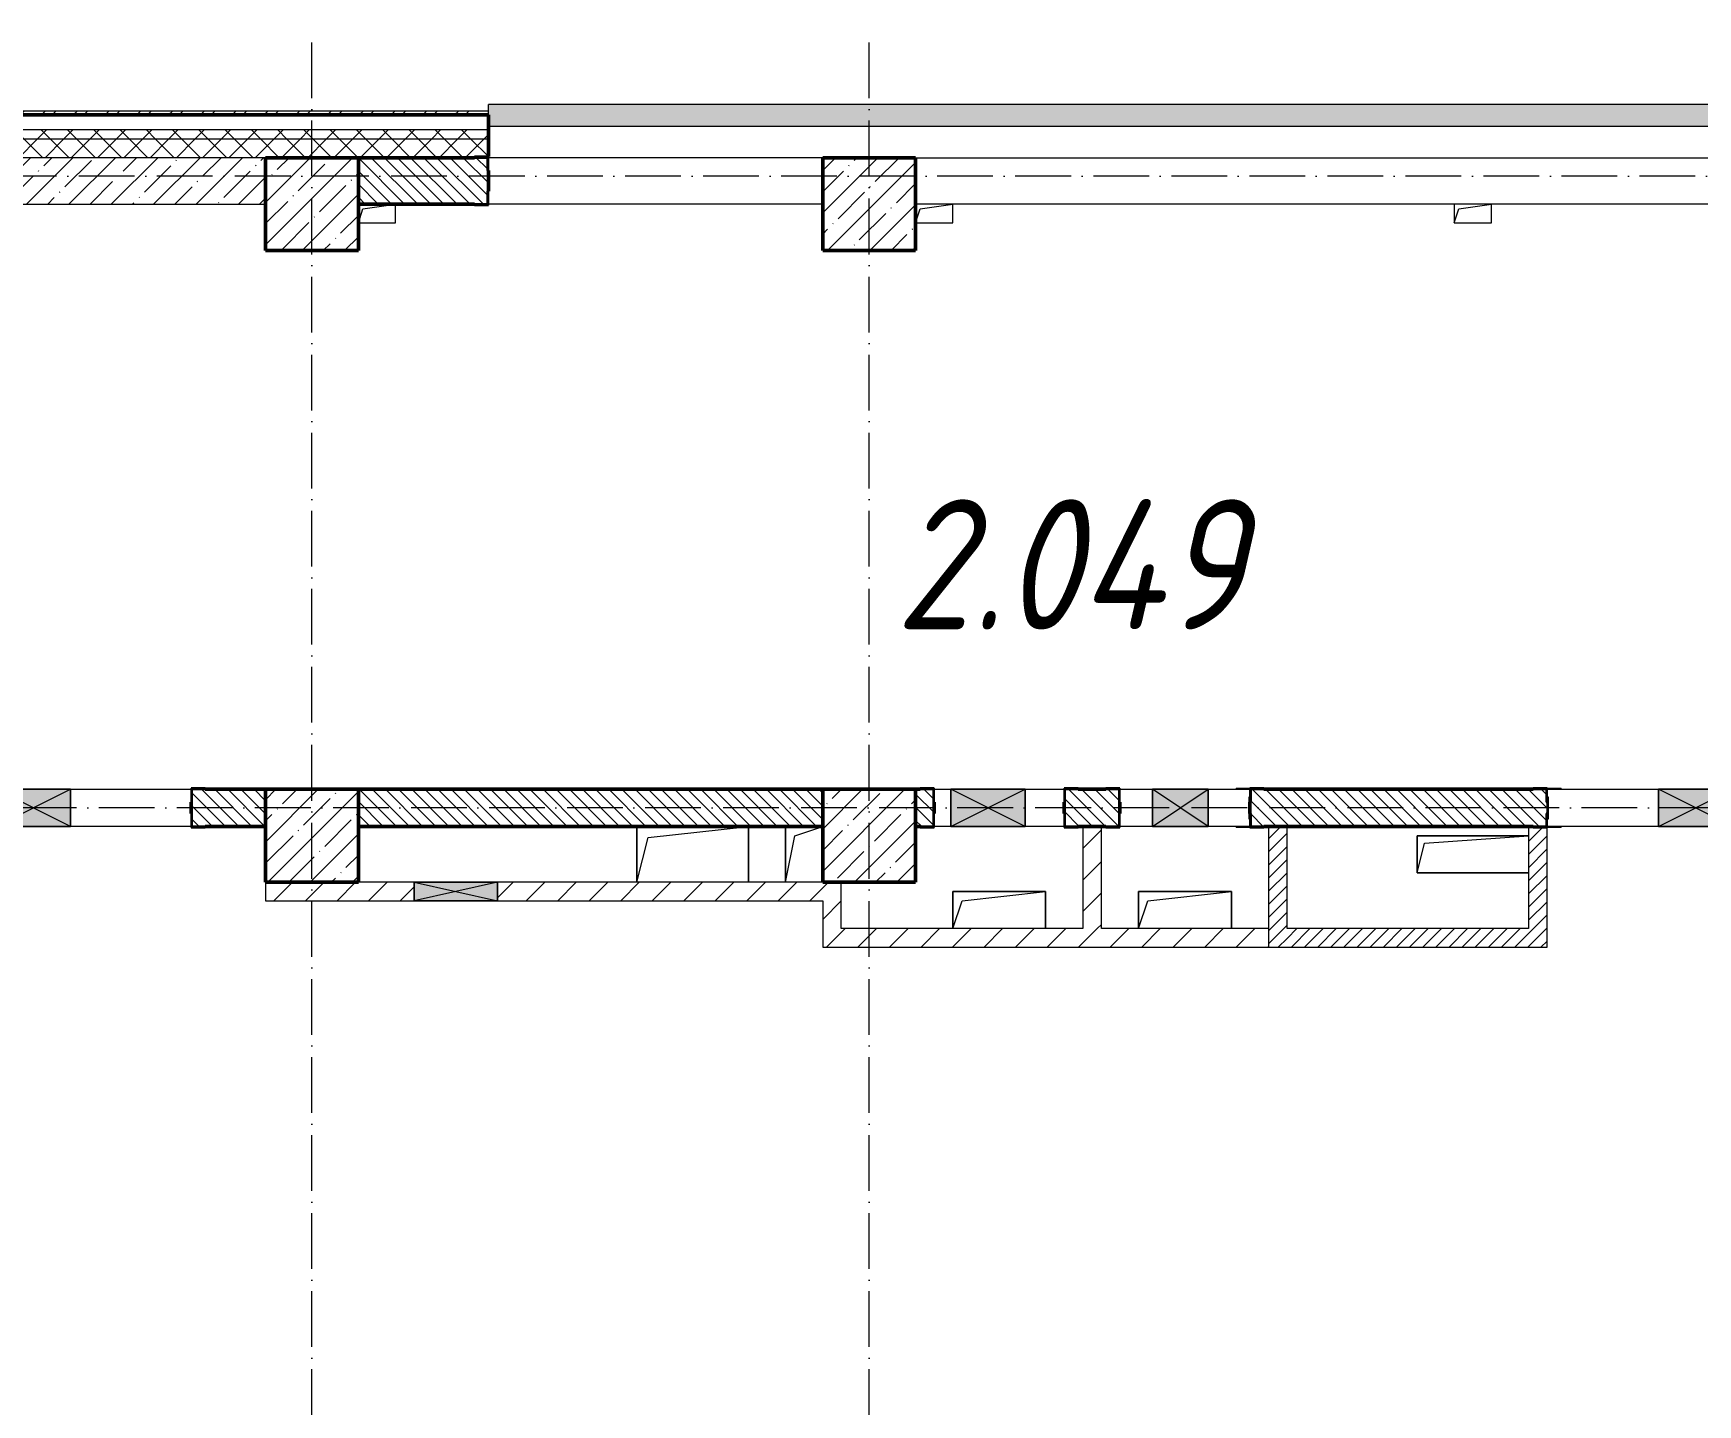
# Model space of a CAD drawing. Header units: millimetres. Extents: x -12989 to 629078, y -109036 to 555275.
# Drawn here: x 541118 to 550078, y 93553 to 100935 of the extents above; entities that cross this region are included whole.
import ezdxf

# ---------------------------------------------------------------- set-up
doc = ezdxf.new("R2010")
doc.units = ezdxf.units.MM
doc.linetypes.add('50_200_ШТРИХ_1Т_ш5_п1_п1_', pattern=[700, 500, -100, 0, -100])
for name, color, linetype, lineweight in [('A-DETL-GENF-OTLN', 7, 'Continuous', 9), ('A-FLOR-____-OTLN', 7, 'Continuous', 9), ('A-GENM-____-MCUT', 7, 'Continuous', 25), ('A-GENM-____-OTLN', 7, 'Continuous', 9), ('A-GENM-____-OTLN-1', 7, 'Continuous', 25), ('A-GLAZ-____-OTLN', 7, 'Continuous', 9), ('A-WALL-____-MCUT-1', 7, 'Continuous', 9), ('A-WALL-____-MCUT-2', 7, 'Continuous', 50), ('A-WALL-____-MCUT-3', 7, 'Continuous', 9), ('A-WALL-____-OTLN', 7, 'Continuous', 9), ('A-WALL-____-PATT-1', 7, 'Continuous', 9), ('A-WALL-FNSH-MCUT-1', 7, 'Continuous', 9), ('I-WALL-____-OTLN', 7, 'Continuous', 9), ('S-COLS-____-MCUT', 7, 'Continuous', 50), ('S-COLS-____-OTLN', 7, 'Continuous', 9), ('S-GRID-____-OTLN-1', 7, '50_200_ШТРИХ_1Т_ш5_п1_п1_', 9), ('Марки помещений', 7, 'Continuous', 9)]:
    doc.layers.add(name, color=color, linetype=linetype, lineweight=lineweight)
doc.layers.add('A-GLAZ-____-OTLN-1', color=7, linetype='Continuous', lineweight=9, true_color=0xc0c0c0)
doc.styles.add('ISOCPEUR_I_3', font='isocpeui.ttf', dxfattribs={"width": 0.85, "height": 2.2})
pattern_1 = [(45, (516567.8, 90784.41), (-70.71068, 70.71068), []), (135, (516567.8, 90784.41), (-70.71068, -70.71068), [])]
pattern_2 = [(45, (516567.8, 90784.41), (-114.04925, 114.04925), []), (45, (516681.85, 90784.41), (-114.04925, 114.04925), [201.612, -40.322, 3.353, -36.97])]
pattern_3 = [(135, (516567.8, 90784.41), (-35.35534, -35.35534), [])]
pattern_4 = [(45, (516567.8, 90784.41), (-84.8528, 84.8528), [])]
pattern_5 = [(45, (516567.8, 90784.41), (-35.35534, 35.35534), [])]

# ---------------------------------------------------------------- blocks, each defined once
blk = doc.blocks.new('BSC_Колонна _Прямоугольная - 500х500-V70-АР1_План отверстий 2 этажа в осях 1-64_А-ГГ')
at = {"layer": 'S-COLS-____-OTLN'}
h = blk.add_hatch(dxfattribs=at)
h.set_pattern_fill('FP_99', color=256, style=0, pattern_type=2)
h.set_pattern_definition([(45, (-29050, -5831.04), (-114.04925, 114.04925), []), (45, (-28935.95, -5831.04), (-114.04925, 114.04925), [201.613, -40.323, 3.353, -36.97])])
h.paths.add_polyline_path([(-250, -250), (250, -250), (250, 250), (-250, 250)], flags=0)
at = {"layer": 'S-COLS-____-MCUT'}
for p, q in [((250, 250), (-250, 250)), ((-250, 250), (-250, -250)), ((250, -250), (250, 250)), ((-250, -250), (250, -250))]:
    blk.add_line(p, q, dxfattribs=at)
blk = doc.blocks.new('BSC_Колонна _Прямоугольная - 500х500-V86-АР1_План отверстий 2 этажа в осях 1-64_А-ГГ')
at = {"layer": 'S-COLS-____-OTLN'}
h = blk.add_hatch(dxfattribs=at)
h.set_pattern_fill('FP_115', color=256, style=0, pattern_type=2)
h.set_pattern_definition([(45, (-26050, -5831.04), (-114.0493, 114.0493), []), (45, (-25935.95, -5831.04), (-114.0493, 114.0493), [201.613, -40.323, 3.353, -36.97])])
h.paths.add_polyline_path([(-250, -250), (250, -250), (250, 250), (-250, 250)], flags=0)
at = {"layer": 'S-COLS-____-MCUT'}
for p, q in [((250, 250), (-250, 250)), ((-250, 250), (-250, -250)), ((250, -250), (250, 250)), ((-250, -250), (250, -250))]:
    blk.add_line(p, q, dxfattribs=at)
blk = doc.blocks.new('BSC_Колонна _Прямоугольная - 500х500-V99-АР1_План отверстий 2 этажа в осях 1-64_А-ГГ')
at = {"layer": 'S-COLS-____-OTLN'}
h = blk.add_hatch(dxfattribs=at)
h.set_pattern_fill('FP_128', color=256, style=0, pattern_type=2)
h.set_pattern_definition([(45, (-26050, -9231.04), (-114.04925, 114.04925), []), (45, (-25935.95, -9231.04), (-114.04925, 114.04925), [201.613, -40.323, 3.353, -36.97])])
h.paths.add_polyline_path([(-250, -250), (250, -250), (250, 250), (-250, 250)], flags=0)
at = {"layer": 'S-COLS-____-MCUT'}
for p, q in [((250, 250), (-250, 250)), ((-250, 250), (-250, -250)), ((250, -250), (250, 250)), ((-250, -250), (250, -250))]:
    blk.add_line(p, q, dxfattribs=at)
blk = doc.blocks.new('Фахверк_СКБ_Уголок - 250_2700-27497298-АР1_План отверстий 2 этажа в осях 1-64_А-ГГ')
at = {"layer": 'A-GENM-____-MCUT'}
for p, q in [((200, 181), (125, 181)), ((125, 181), (125, 106)), ((200, 175), (200, 181)), ((125, 106), (131, 106)), ((131, 106), (131, 175)), ((131, 175), (200, 175)), ((131, -6), (125, -6)), ((125, -6), (125, -81)), ((125, -81), (200, -81)), ((131, -75), (131, -6)), ((200, -75), (131, -75)), ((200, -81), (200, -75))]:
    blk.add_line(p, q, dxfattribs=at)
blk = doc.blocks.new('Фахверк_СКБ_Уголок - 200_3960_зеркало-28268689-АР1_План отверстий 2 этажа в осях 1-64_А-ГГ')
at = {"layer": 'A-GENM-____-MCUT'}
for p, q in [((200, 156), (125, 156)), ((125, 156), (125, 81)), ((131, 81), (131, 150)), ((131, 150), (200, 150)), ((200, 150), (200, 156)), ((125, 81), (131, 81)), ((131, 19), (125, 19)), ((125, 19), (125, -56)), ((131, -50), (131, 19)), ((125, -56), (200, -56)), ((200, -50), (131, -50)), ((200, -56), (200, -50))]:
    blk.add_line(p, q, dxfattribs=at)
blk = doc.blocks.new('Фахверк_СКБ_Уголок - 200_3960-28268576-АР1_План отверстий 2 этажа в осях 1-64_А-ГГ')
at = {"layer": 'A-GENM-____-MCUT'}
for p, q in [((200, 156), (125, 156)), ((125, 156), (125, 81)), ((131, 81), (131, 150)), ((131, 150), (200, 150)), ((200, 150), (200, 156)), ((125, 81), (131, 81)), ((131, 19), (125, 19)), ((125, 19), (125, -56)), ((131, -50), (131, 19)), ((125, -56), (200, -56)), ((200, -50), (131, -50)), ((200, -56), (200, -50))]:
    blk.add_line(p, q, dxfattribs=at)
blk = doc.blocks.new('154_Стойка_СКБ_Уголок - СМ-2180_200-28268025-АР1_План отверстий 2 этажа в осях 1-64_А-ГГ')
at = {"layer": 'A-GENM-____-MCUT'}
for p, q in [((125, 156), (125, 81)), ((200, 156), (125, 156)), ((131, 81), (131, 150)), ((131, 150), (200, 150)), ((200, 150), (200, 156)), ((125, 81), (131, 81)), ((131, 19), (125, 19)), ((125, 19), (125, -56)), ((131, -50), (131, 19)), ((125, -56), (200, -56)), ((200, -50), (131, -50)), ((200, -56), (200, -50))]:
    blk.add_line(p, q, dxfattribs=at)
blk = doc.blocks.new('Стойка_Влож_Полоса боковая - Полоса-V142-АР1_План отверстий 2 этажа в осях 1-64_А-ГГ')
at = {"layer": 'A-GENM-____-OTLN'}
for p, q in [((-5, 60), (0, 60)), ((-5, -60), (-5, 60)), ((0, -60), (-5, -60))]:
    blk.add_line(p, q, dxfattribs=at)
blk = doc.blocks.new('Стойка_Влож_Уголок_Опорный - Уголок-28213941-АР1_План отверстий 2 этажа в осях 1-64_А-ГГ')
at = {"layer": 'A-GENM-____-OTLN'}
for p, q in [((-212, -6), (-212, 0)), ((0, 0), (0, -6)), ((-212, -75), (-212, -6)), ((-212, -6), (-206, -6)), ((-212, -75), (-206, -75)), ((-6, -6), (0, -6)), ((-6, -75), (0, -75)), ((0, -6), (0, -75))]:
    blk.add_line(p, q, dxfattribs=at)
blk = doc.blocks.new('154_Стойка_СКБ_Уголок - СМ-2480_200-28346303-АР1_План отверстий 2 этажа в осях 1-64_А-ГГ')
at = {"layer": 'A-GENM-____-MCUT'}
for p, q in [((125, 156), (125, 81)), ((200, 156), (125, 156)), ((131, 81), (131, 150)), ((131, 150), (200, 150)), ((200, 150), (200, 156)), ((125, 81), (131, 81)), ((131, 19), (125, 19)), ((125, 19), (125, -56)), ((131, -50), (131, 19)), ((125, -56), (200, -56)), ((200, -50), (131, -50)), ((200, -56), (200, -50))]:
    blk.add_line(p, q, dxfattribs=at)
blk = doc.blocks.new('Стойка_Влож_Полоса боковая - Полоса-28213942-АР1_План отверстий 2 этажа в осях 1-64_А-ГГ')
at = {"layer": 'A-GENM-____-OTLN'}
for p, q in [((-5, 60), (0, 60)), ((-5, -60), (-5, 60)), ((0, 31), (0, -31)), ((0, -60), (-5, -60))]:
    blk.add_line(p, q, dxfattribs=at)
blk = doc.blocks.new('AR_Отверстие прямоугольное _в плите_ - AR_Отверстие прямоугольное _в плите_-V147-АР1_План отверстий 2 этажа в осях 1-64_А-ГГ')
at = {"layer": 'A-GENM-____-OTLN'}
for p, q in [((250, 100), (-250, 100)), ((-250, 100), (-250, -100)), ((-200, 50), (250, 100)), ((250, -100), (250, 100)), ((-250, -100), (-200, 50))]:
    blk.add_line(p, q, dxfattribs=at)
blk = doc.blocks.new('AR_Отверстие прямоугольное _в плите_ - AR_Отверстие прямоугольное _в плите_-V157-АР1_План отверстий 2 этажа в осях 1-64_А-ГГ')
at = {"layer": 'A-GENM-____-OTLN'}
for p, q in [((300, 100), (-300, 100)), ((-300, 100), (-300, -100)), ((-260, 60), (300, 100)), ((-300, -100), (-260, 60)), ((-300, -100), (300, -100))]:
    blk.add_line(p, q, dxfattribs=at)
blk = doc.blocks.new('AR_Отверстие прямоугольное _в плите_ - AR_Отверстие прямоугольное _в плите_-V166-АР1_План отверстий 2 этажа в осях 1-64_А-ГГ')
at = {"layer": 'A-GENM-____-OTLN'}
for p, q in [((-100, -50), (-75, 25)), ((-75, 25), (100, 50)), ((100, -50), (100, 50)), ((-100, -50), (100, -50))]:
    blk.add_line(p, q, dxfattribs=at)
blk = doc.blocks.new('AR_Отверстие прямоугольное _в плите_ - AR_Отверстие прямоугольное _в плите_-V171-АР1_План отверстий 2 этажа в осях 1-64_А-ГГ')
at = {"layer": 'A-GENM-____-OTLN'}
for p, q in [((-100, 50), (-100, -50)), ((-100, -50), (-75, 25)), ((-75, 25), (100, 50)), ((100, -50), (100, 50)), ((-100, -50), (100, -50))]:
    blk.add_line(p, q, dxfattribs=at)
blk = doc.blocks.new('AR_Отверстие прямоугольное _в плите_ - AR_Отверстие прямоугольное _в плите_-V178-АР1_План отверстий 2 этажа в осях 1-64_А-ГГ')
at = {"layer": 'A-GENM-____-OTLN'}
for p, q in [((-100, 150), (-100, -150)), ((-100, -150), (-50, 100)), ((-50, 100), (100, 150))]:
    blk.add_line(p, q, dxfattribs=at)
blk = doc.blocks.new('AR_Отверстие прямоугольное _в плите_ - AR_Отверстие прямоугольное _в плите_-V182-АР1_План отверстий 2 этажа в осях 1-64_А-ГГ')
at = {"layer": 'A-GENM-____-OTLN'}
for p, q in [((-300, 150), (-300, -150)), ((-300, -150), (-240, 90)), ((-240, 90), (300, 150)), ((300, -150), (300, 150))]:
    blk.add_line(p, q, dxfattribs=at)
blk = doc.blocks.new('Отлив_СКБ - Отлив витража_120_НВФ-31885513-АР1_План отверстий 2 этажа в осях 1-64_А-ГГ')
at = {"layer": 'A-GLAZ-____-OTLN-1'}
for points in [[(7800, 2), (7800, 120), (0, 120), (0, 2), (4800.7, 2)], [(7800, 0), (7800, 2), (0, 2), (0, 0), (4800.7, 0)]]:
    blk.add_hatch(color=256, dxfattribs=at).paths.add_polyline_path(points, flags=0)
at = {"layer": 'A-GLAZ-____-OTLN'}
for p, q in [((0, 83), (0, 120)), ((7800, 120), (0, 120)), ((7800, 120), (7800, 83)), ((0, 2), (7800, 2)), ((7800, 0), (0, 0))]:
    blk.add_line(p, q, dxfattribs=at)
blk = doc.blocks.new('AR_Отверстие прямоугольное _в стене_ - AR_Отверстие прямоугольное _в стене__ЭОМ-36402302-АР1_План отверстий 2 этажа в осях 1-64_А-ГГ')
at = {"layer": 'A-GLAZ-____-OTLN'}
blk.add_hatch(color=256, dxfattribs=at).paths.add_polyline_path([(200, 100), (-200, 100), (-200, -100), (200, -100)], flags=0)
at = {"layer": 'A-DETL-GENF-OTLN'}
for p, q in [((-200, -100), (-200, 100)), ((-200, 100), (200, 100)), ((200, 100), (-200, -100)), ((-200, 100), (200, -100)), ((200, 100), (-200, 100)), ((-200, 100), (-200, -100)), ((200, 100), (200, -100)), ((200, -100), (200, 100)), ((200, -100), (-200, -100)), ((-200, -100), (200, -100))]:
    blk.add_line(p, q, dxfattribs=at)
blk = doc.blocks.new('AR_Отверстие прямоугольное _в стене__БезПР - AR_Отверстие прямоугольное _в стене__БезПР-36392850-АР1_План отверстий 2 этажа в осях 1-64_А-ГГ')
at = {"layer": 'A-GLAZ-____-OTLN'}
blk.add_hatch(color=256, dxfattribs=at).paths.add_polyline_path([(150, 100), (-150, 100), (-150, -100), (150, -100), (150, 85.2)], flags=0)
at = {"layer": 'A-DETL-GENF-OTLN'}
for p, q in [((-150, -100), (-150, 100)), ((-150, 100), (150, 100)), ((150, 100), (-150, -100)), ((-150, 100), (150, -100)), ((150, 100), (-150, 100)), ((-150, 100), (-150, -100)), ((150, 100), (150, -100)), ((150, -100), (150, 100)), ((150, -100), (-150, -100)), ((-150, -100), (150, -100))]:
    blk.add_line(p, q, dxfattribs=at)
blk = doc.blocks.new('AR_Отверстие прямоугольное _в стене__БезПР - AR_Отверстие прямоугольное _в стене__БезПР-36428632-АР1_План отверстий 2 этажа в осях 1-64_А-ГГ')
at = {"layer": 'A-GLAZ-____-OTLN'}
blk.add_hatch(color=256, dxfattribs=at).paths.add_polyline_path([(-200, -100), (200, -100), (200, 100), (-200, 100)], flags=0)
at = {"layer": 'A-DETL-GENF-OTLN'}
for p, q in [((-200, -100), (-200, 100)), ((-200, 100), (200, 100)), ((200, 100), (-200, -100)), ((-200, 100), (200, -100)), ((200, 100), (-200, 100)), ((-200, 100), (-200, -100)), ((200, 100), (200, -100)), ((200, -100), (200, 100)), ((200, -100), (-200, -100)), ((-200, -100), (200, -100))]:
    blk.add_line(p, q, dxfattribs=at)
at = {"layer": 'A-GLAZ-____-OTLN'}
blk.add_line((200, 100), (-200, 100), dxfattribs=at)
blk = doc.blocks.new('AR_Отверстие прямоугольное _в стене__БезПР - AR_Отверстие прямоугольное _в стене__БезПР-36427692-АР1_План отверстий 2 этажа в осях 1-64_А-ГГ')
at = {"layer": 'A-GLAZ-____-OTLN'}
blk.add_hatch(color=256, dxfattribs=at).paths.add_polyline_path([(225, -50), (225, 50), (-225, 50), (-225, -50)], flags=0)
at = {"layer": 'A-DETL-GENF-OTLN'}
for p, q in [((-225, -50), (-225, 50)), ((-225, 50), (225, 50)), ((225, 50), (-225, -50)), ((-225, 50), (225, -50)), ((225, 50), (-225, 50)), ((-225, 50), (-225, -50)), ((225, 50), (225, -50)), ((225, -50), (225, 50)), ((225, -50), (-225, -50)), ((-225, -50), (225, -50))]:
    blk.add_line(p, q, dxfattribs=at)
at = {"layer": 'A-GLAZ-____-OTLN'}
blk.add_line((225, 50), (-225, 50), dxfattribs=at)
blk = doc.blocks.new('3эт')
at = {"layer": 'S-GRID-____-OTLN-1', "color": 251, "ltscale": 0.6, "true_color": 0x636466}
for p, q in [((309820.7, -91346.1), (309820.7, -76712.9)), ((312820.7, -91346.1), (312820.7, -76712.9)), ((387845.1, -77482.4), (279340.9, -77482.4)), ((374089.5, -80882.4), (279101.9, -80882.4))]:
    blk.add_line(p, q, dxfattribs=at)

msp = doc.modelspace()

# ---------------------------------------------------------------- hatches: boundary and pattern name
at = {"layer": 'A-WALL-____-PATT-1'}
h = msp.add_hatch(dxfattribs=at)
h.set_pattern_fill('FP_3', color=256, style=0, pattern_type=2)
h.set_pattern_definition([(45, (516567.8, 90784.41), (-85.5366, 85.5366), []), (45, (516624.82, 90784.41), (-85.5366, 85.5366), [])])
h.paths.add_polyline_path([(554882.7976, 100495.4504), (554882.7976, 100515.4504), (554367.7976, 100515.4504), (554367.7976, 100495.4504)], flags=0)
h.paths.add_polyline_path([(552567.7976, 100495.4504), (552567.7976, 100515.4504), (551367.7976, 100515.4504), (551367.7976, 100495.4504), (551903.3938, 100495.4504)], flags=0)
h.paths.add_polyline_path([(543567.7976, 100495.4504), (543567.7976, 100515.4504), (540417.7976, 100515.4504), (540417.7976, 100495.4504), (541298.6081, 100495.4504)], flags=0)
h = msp.add_hatch(dxfattribs=at)
h.set_pattern_fill('FP_1', color=256, style=0, pattern_type=2)
h.set_pattern_definition(pattern_1)
h.paths.add_polyline_path([(590917.7976, 100365.4504), (590917.7976, 100415.4504), (584567.7976, 100415.4504), (584567.7976, 100365.4504), (590787.6081, 100365.4504)], flags=0)
h.paths.add_polyline_path([(581950.2867, 100365.4504), (582767.7976, 100365.4504), (582767.7976, 100415.4504), (581567.7976, 100415.4504), (581567.7976, 100365.4504)], flags=0)
h.paths.add_polyline_path([(579767.7976, 100365.4504), (579767.7976, 100415.4504), (578567.7976, 100415.4504), (578567.7976, 100365.4504), (579299.0902, 100365.4504)], flags=0)
h.paths.add_polyline_path([(576767.7976, 100365.4504), (576767.7976, 100415.4504), (575567.7976, 100415.4504), (575567.7976, 100365.4504), (576647.8938, 100365.4504)], flags=0)
h.paths.add_polyline_path([(573767.7976, 100365.4504), (573767.7976, 100415.4504), (572567.7976, 100415.4504), (572567.7976, 100365.4504), (573112.9652, 100365.4504)], flags=0)
h.paths.add_polyline_path([(569567.7976, 100365.4504), (570767.7976, 100365.4504), (570767.7976, 100415.4504), (569567.7976, 100415.4504)], flags=0)
h.paths.add_polyline_path([(566567.7976, 100365.4504), (567767.7976, 100365.4504), (567767.7976, 100415.4504), (566567.7976, 100415.4504)], flags=0)
h.paths.add_polyline_path([(564275.6438, 100365.4504), (564767.7976, 100365.4504), (564767.7976, 100415.4504), (563567.7976, 100415.4504), (563567.7976, 100365.4504)], flags=0)
h.paths.add_polyline_path([(561767.7976, 100365.4504), (561767.7976, 100415.4504), (560567.7976, 100415.4504), (560567.7976, 100365.4504), (560740.7152, 100365.4504)], flags=0)
h.paths.add_polyline_path([(558767.7976, 100365.4504), (558767.7976, 100415.4504), (557567.7976, 100415.4504), (557567.7976, 100365.4504), (558089.5188, 100365.4504)], flags=0)
h.paths.add_polyline_path([(554367.7976, 100365.4504), (555767.7976, 100365.4504), (555767.7976, 100415.4504), (554367.7976, 100415.4504)], flags=0)
h.paths.add_polyline_path([(552567.7976, 100365.4504), (552567.7976, 100415.4504), (551367.7976, 100415.4504), (551367.7976, 100365.4504), (551903.3938, 100365.4504)], flags=0)
h.paths.add_polyline_path([(543567.7976, 100365.4504), (543567.7976, 100415.4504), (540397.7976, 100415.4504), (540397.7976, 100365.4504), (541298.6081, 100365.4504)], flags=0)
h = msp.add_hatch(dxfattribs=at)
h.set_pattern_fill('FP_1', color=256, style=0, pattern_type=2)
h.set_pattern_definition(pattern_1)
h.paths.add_polyline_path([(590917.7976, 100265.4504), (590917.7976, 100365.4504), (584567.7976, 100365.4504), (584567.7976, 100271.4504), (584642.7976, 100271.4504), (584642.7976, 100265.4504), (590787.6081, 100265.4504)], flags=0)
h.paths.add_polyline_path([(581950.2867, 100265.4504), (582692.7976, 100265.4504), (582692.7976, 100271.4504), (582767.7976, 100271.4504), (582767.7976, 100365.4504), (581567.7976, 100365.4504), (581567.7976, 100271.4504), (581642.7976, 100271.4504), (581642.7976, 100265.4504)], flags=0)
h.paths.add_polyline_path([(579692.7976, 100265.4504), (579692.7976, 100271.4504), (579767.7976, 100271.4504), (579767.7976, 100365.4504), (578567.7976, 100365.4504), (578567.7976, 100271.4504), (578642.7976, 100271.4504), (578642.7976, 100265.4504), (579417.7976, 100265.4504)], flags=0)
h.paths.add_polyline_path([(575917.7976, 100265.4504), (576692.7976, 100265.4504), (576692.7976, 100271.4504), (576767.7976, 100271.4504), (576767.7976, 100365.4504), (575567.7976, 100365.4504), (575567.7976, 100271.4504), (575642.7976, 100271.4504), (575642.7976, 100265.4504), (575764.1617, 100265.4504)], flags=0)
h.paths.add_polyline_path([(573112.9652, 100265.4504), (573692.7976, 100265.4504), (573692.7976, 100271.4504), (573767.7976, 100271.4504), (573767.7976, 100365.4504), (572567.7976, 100365.4504), (572567.7976, 100271.4504), (572642.7976, 100271.4504), (572642.7976, 100265.4504)], flags=0)
h.paths.add_polyline_path([(570417.7976, 100265.4504), (570692.7976, 100265.4504), (570692.7976, 100271.4504), (570767.7976, 100271.4504), (570767.7976, 100365.4504), (569567.7976, 100365.4504), (569567.7976, 100271.4504), (569642.7976, 100271.4504), (569642.7976, 100265.4504), (569917.7976, 100265.4504)], flags=0)
h.paths.add_polyline_path([(567417.7976, 100265.4504), (567692.7976, 100265.4504), (567692.7976, 100271.4504), (567767.7976, 100271.4504), (567767.7976, 100365.4504), (566567.7976, 100365.4504), (566567.7976, 100271.4504), (566642.7976, 100271.4504), (566642.7976, 100265.4504), (566926.8402, 100265.4504)], flags=0)
h.paths.add_polyline_path([(564692.7976, 100265.4504), (564692.7976, 100271.4504), (564767.7976, 100271.4504), (564767.7976, 100365.4504), (563567.7976, 100365.4504), (563567.7976, 100271.4504), (563642.7976, 100271.4504), (563642.7976, 100265.4504), (564275.6438, 100265.4504)], flags=0)
h.paths.add_polyline_path([(561692.7976, 100265.4504), (561692.7976, 100271.4504), (561767.7976, 100271.4504), (561767.7976, 100365.4504), (560567.7976, 100365.4504), (560567.7976, 100271.4504), (560642.7976, 100271.4504), (560642.7976, 100265.4504), (561417.7976, 100265.4504)], flags=0)
h.paths.add_polyline_path([(557642.7976, 100265.4504), (558692.7976, 100265.4504), (558692.7976, 100271.4504), (558767.7976, 100271.4504), (558767.7976, 100365.4504), (557567.7976, 100365.4504), (557567.7976, 100271.4504), (557642.7976, 100271.4504)], flags=0)
h.paths.add_polyline_path([(555417.7976, 100265.4504), (555692.7976, 100265.4504), (555692.7976, 100271.4504), (555767.7976, 100271.4504), (555767.7976, 100365.4504), (554367.7976, 100365.4504), (554367.7976, 100265.4504), (554867.7976, 100265.4504)], flags=0)
h.paths.add_polyline_path([(551903.3938, 100265.4504), (552492.7976, 100265.4504), (552492.7976, 100271.4504), (552567.7976, 100271.4504), (552567.7976, 100365.4504), (551367.7976, 100365.4504), (551367.7976, 100265.4504), (551867.7976, 100265.4504)], flags=0)
h.paths.add_polyline_path([(543492.7976, 100265.4504), (543492.7976, 100271.4504), (543567.7976, 100271.4504), (543567.7976, 100365.4504), (540397.7976, 100365.4504), (540397.7976, 100265.4504), (542867.7976, 100265.4504)], flags=0)
h = msp.add_hatch(dxfattribs=at)
h.set_pattern_fill('FP_25', color=256, style=0, pattern_type=2)
h.set_pattern_definition(pattern_2)
h.paths.add_polyline_path([(542367.7976, 100015.4504), (542367.7976, 100265.4504), (540117.7976, 100265.4504), (540117.7976, 100015.4504), (541298.6081, 100015.4504)], flags=0)
h = msp.add_hatch(dxfattribs=at)
h.set_pattern_fill('FP_6', color=256, style=0, pattern_type=2)
h.set_pattern_definition(pattern_3)
h.paths.add_polyline_path([(543492.7976, 100015.4504), (543561.7976, 100015.4504), (543561.7976, 100084.4504), (543567.7976, 100084.4504), (543567.7976, 100196.4504), (543561.7976, 100196.4504), (543561.7976, 100265.4504), (542867.7976, 100265.4504), (542867.7976, 100015.4504)], flags=0)
h = msp.add_hatch(dxfattribs=at)
h.set_pattern_fill('FP_6', color=256, style=0, pattern_type=2)
h.set_pattern_definition(pattern_3)
h.paths.add_polyline_path([(541973.7976, 96665.4504), (542367.7976, 96665.4504), (542367.7976, 96865.4504), (541973.7976, 96865.4504), (541973.7976, 96796.4504), (541967.7976, 96796.4504), (541967.7976, 96734.4504), (541973.7976, 96734.4504), (541973.7976, 96668.4504)], flags=0)
h.paths.add_polyline_path([(540192.7976, 96665.4504), (540261.7976, 96665.4504), (540261.7976, 96734.4504), (540267.7976, 96734.4504), (540267.7976, 96796.4504), (540261.7976, 96796.4504), (540261.7976, 96865.4504), (539417.7976, 96865.4504), (539417.7976, 96665.4504), (539531.1438, 96665.4504)], flags=0)
h.paths.add_polyline_path([(538867.7976, 96665.4504), (539017.7976, 96665.4504), (539017.7976, 96865.4504), (538867.7976, 96865.4504)], flags=0)
h = msp.add_hatch(dxfattribs=at)
h.set_pattern_fill('FP_6', color=256, style=0, pattern_type=2)
h.set_pattern_definition(pattern_3)
h.paths.add_polyline_path([(545367.7976, 96665.4504), (545367.7976, 96865.4504), (542867.7976, 96865.4504), (542867.7976, 96665.4504), (544833.5366, 96665.4504)], flags=0)
h = msp.add_hatch(dxfattribs=at)
h.set_pattern_fill('FP_6', color=256, style=0, pattern_type=2)
h.set_pattern_definition(pattern_3)
h.paths.add_polyline_path([(551042.7976, 96665.4504), (551367.7976, 96665.4504), (551367.7976, 96865.4504), (550973.7976, 96865.4504), (550973.7976, 96796.4504), (550967.7976, 96796.4504), (550967.7976, 96734.4504), (550973.7976, 96734.4504), (550973.7976, 96665.4504)], flags=0)
h.paths.add_polyline_path([(549192.7976, 96665.4504), (549261.7976, 96665.4504), (549261.7976, 96734.4504), (549267.7976, 96734.4504), (549267.7976, 96796.4504), (549261.7976, 96796.4504), (549261.7976, 96865.4504), (547673.7976, 96865.4504), (547673.7976, 96796.4504), (547667.7976, 96796.4504), (547667.7976, 96734.4504), (547673.7976, 96734.4504), (547673.7976, 96665.4504), (548368.4652, 96665.4504)], flags=0)
h.paths.add_polyline_path([(546673.7976, 96665.4504), (546961.7976, 96665.4504), (546961.7976, 96734.4504), (546967.7976, 96734.4504), (546967.7976, 96796.4504), (546961.7976, 96796.4504), (546961.7976, 96865.4504), (546673.7976, 96865.4504), (546673.7976, 96796.4504), (546667.7976, 96796.4504), (546667.7976, 96734.4504), (546673.7976, 96734.4504), (546673.7976, 96669.4504)], flags=0)
h.paths.add_polyline_path([(545867.7976, 96665.4504), (545961.7976, 96665.4504), (545961.7976, 96734.4504), (545967.7976, 96734.4504), (545967.7976, 96796.4504), (545961.7976, 96796.4504), (545961.7976, 96865.4504), (545867.7976, 96865.4504), (545867.7976, 96759.4504)], flags=0)
h = msp.add_hatch(dxfattribs=at)
h.set_pattern_fill('FP_4', color=256, style=0, pattern_type=2)
h.set_pattern_definition(pattern_4)
h.paths.add_polyline_path([(546867.7976, 96115.4504), (546867.7976, 96665.4504), (546767.7976, 96665.4504), (546767.7976, 96115.4504)], flags=0)
h = msp.add_hatch(dxfattribs=at)
h.set_pattern_fill('FP_5', color=256, style=0, pattern_type=2)
h.set_pattern_definition(pattern_5)
h.paths.add_polyline_path([(547867.7976, 96015.4504), (547867.7976, 96665.4504), (547767.7976, 96665.4504), (547767.7976, 96015.4504)], flags=0)
h = msp.add_hatch(dxfattribs=at)
h.set_pattern_fill('FP_5', color=256, style=0, pattern_type=2)
h.set_pattern_definition(pattern_5)
h.paths.add_polyline_path([(549267.7976, 96015.4504), (549266.7067, 96659.4504), (549192.7976, 96659.4504), (549192.7976, 96665.4504), (549167.7976, 96665.4504), (549167.7976, 96015.4504)], flags=0)
h = msp.add_hatch(dxfattribs=at)
h.set_pattern_fill('FP_4', color=256, style=0, pattern_type=2)
h.set_pattern_definition(pattern_4)
h.paths.add_polyline_path([(543167.7976, 96265.4504), (543167.7976, 96365.4504), (542367.7976, 96365.4504), (542367.7976, 96265.4504), (542867.7976, 96265.4504)], flags=0)
h.paths.add_polyline_path([(543617.7976, 96265.4504), (545467.7976, 96265.4504), (545467.7976, 96365.4504), (543617.7976, 96365.4504), (543617.7976, 96323.7838)], flags=0)
h = msp.add_hatch(dxfattribs=at)
h.set_pattern_fill('FP_4', color=256, style=0, pattern_type=2)
h.set_pattern_definition(pattern_4)
h.paths.add_polyline_path([(545467.7976, 96115.4504), (545467.7976, 96265.4504), (545367.7976, 96265.4504), (545367.7976, 96115.4504)], flags=0)
h = msp.add_hatch(dxfattribs=at)
h.set_pattern_fill('FP_4', color=256, style=0, pattern_type=2)
h.set_pattern_definition(pattern_4)
h.paths.add_polyline_path([(546601.0009, 96015.4504), (547767.7976, 96015.4504), (547767.7976, 96115.4504), (545367.7976, 96115.4504), (545367.7976, 96015.4504)], flags=0)
h = msp.add_hatch(dxfattribs=at)
h.set_pattern_fill('FP_5', color=256, style=0, pattern_type=2)
h.set_pattern_definition(pattern_5)
h.paths.add_polyline_path([(549167.7976, 96015.4504), (549167.7976, 96115.4504), (547867.7976, 96115.4504), (547867.7976, 96015.4504), (548368.4652, 96015.4504)], flags=0)
at = {"layer": 'S-COLS-____-OTLN'}
h = msp.add_hatch(dxfattribs=at)
h.set_pattern_fill('FP_25', color=256, style=0, pattern_type=2)
h.set_pattern_definition(pattern_2)
h.paths.add_polyline_path([(545367.7976, 99765.4504), (545867.7976, 99765.4504), (545867.7976, 100265.4504), (545367.7976, 100265.4504)], flags=0)

# ---------------------------------------------------------------- linework, layer by layer
at = {"layer": 'A-FLOR-____-OTLN'}
for p, q in [((544367.7976, 96365.4504), (544367.7976, 96665.4504)), ((544967.7976, 96665.4504), (544967.7976, 96365.4504)), ((545167.7976, 96365.4504), (545167.7976, 96665.4504)), ((548567.7976, 96615.4504), (549167.7976, 96615.4504)), ((548567.7976, 96415.4504), (548567.7976, 96615.4504)), ((549167.7976, 96415.4504), (548567.7976, 96415.4504)), ((546067.7976, 96315.4504), (546567.7976, 96315.4504)), ((546067.7976, 96115.4504), (546067.7976, 96315.4504)), ((546567.7976, 96315.4504), (546567.7976, 96115.4504)), ((547067.7976, 96315.4504), (547567.7976, 96315.4504)), ((547067.7976, 96115.4504), (547067.7976, 96315.4504)), ((547567.7976, 96315.4504), (547567.7976, 96115.4504))]:
    msp.add_line(p, q, dxfattribs=at)
at = {"layer": 'A-WALL-____-MCUT-1'}
for p, q in [((542367.7976, 100265.4504), (539217.7976, 100265.4504)), ((539217.7976, 100015.4504), (542367.7976, 100015.4504))]:
    msp.add_line(p, q, dxfattribs=at)
at = {"layer": 'A-WALL-____-MCUT-2'}
for p, q in [((543567.7976, 100495.4504), (540397.7976, 100495.4504)), ((543567.7976, 100271.4504), (543567.7976, 100495.4504)), ((542867.7976, 100265.4504), (543492.7976, 100265.4504)), ((543567.7976, 100084.4504), (543567.7976, 100196.4504)), ((542867.7976, 100015.4504), (543492.7976, 100015.4504)), ((542367.7976, 96865.4504), (542042.7976, 96865.4504)), ((545367.7976, 96865.4504), (542867.7976, 96865.4504)), ((545892.7976, 96865.4504), (545867.7976, 96865.4504)), ((546892.7976, 96865.4504), (546742.7976, 96865.4504)), ((549192.7976, 96865.4504), (547742.7976, 96865.4504)), ((541967.7976, 96796.4504), (541967.7976, 96734.4504)), ((545967.7976, 96734.4504), (545967.7976, 96796.4504)), ((546667.7976, 96796.4504), (546667.7976, 96734.4504)), ((546967.7976, 96734.4504), (546967.7976, 96796.4504)), ((547667.7976, 96796.4504), (547667.7976, 96734.4504)), ((542042.7976, 96665.4504), (542367.7976, 96665.4504)), ((542867.7976, 96665.4504), (545367.7976, 96665.4504)), ((545867.7976, 96665.4504), (545892.7976, 96665.4504)), ((546742.7976, 96665.4504), (546892.7976, 96665.4504)), ((547742.7976, 96665.4504), (549192.7976, 96665.4504))]:
    msp.add_line(p, q, dxfattribs=at)
at = {"layer": 'A-WALL-____-MCUT-3'}
for p, q in [((543567.7976, 100415.4504), (540397.7976, 100415.4504)), ((543567.7976, 100365.4504), (540397.7976, 100365.4504))]:
    msp.add_line(p, q, dxfattribs=at)
at = {"layer": 'A-WALL-____-OTLN'}
for p, q in [((545367.7976, 100265.4504), (543567.7976, 100265.4504)), ((545867.7976, 100265.4504), (551367.7976, 100265.4504)), ((545367.7976, 100015.4504), (543567.7976, 100015.4504)), ((551367.7976, 100015.4504), (545867.7976, 100015.4504))]:
    msp.add_line(p, q, dxfattribs=at)
at = {"layer": 'A-WALL-FNSH-MCUT-1'}
for p, q in [((543567.7976, 100515.4504), (540417.7976, 100515.4504)), ((543567.7976, 100495.4504), (543567.7976, 100515.4504)), ((546767.7976, 96665.4504), (546767.7976, 96115.4504)), ((546867.7976, 96115.4504), (546867.7976, 96665.4504)), ((547767.7976, 96665.4504), (547767.7976, 96015.4504)), ((547867.7976, 96115.4504), (547867.7976, 96665.4504)), ((549167.7976, 96665.4504), (549167.7976, 96115.4504)), ((549267.7976, 96015.4504), (549267.7976, 96659.4504)), ((542367.7976, 96365.4504), (542367.7976, 96265.4504)), ((543167.7976, 96365.4504), (542867.7976, 96365.4504)), ((545367.7976, 96365.4504), (543617.7976, 96365.4504)), ((545467.7976, 96115.4504), (545467.7976, 96365.4504)), ((542367.7976, 96265.4504), (543167.7976, 96265.4504)), ((543617.7976, 96265.4504), (545367.7976, 96265.4504)), ((545367.7976, 96265.4504), (545367.7976, 96015.4504)), ((546767.7976, 96115.4504), (545467.7976, 96115.4504)), ((547767.7976, 96115.4504), (546867.7976, 96115.4504)), ((549167.7976, 96115.4504), (547867.7976, 96115.4504)), ((545367.7976, 96015.4504), (549267.7976, 96015.4504))]:
    msp.add_line(p, q, dxfattribs=at)
at = {"layer": 'I-WALL-____-OTLN'}
for p, q in [((541317.7976, 96865.4504), (541967.7976, 96865.4504)), ((545967.7976, 96865.4504), (546057.7976, 96865.4504)), ((546457.7976, 96865.4504), (546667.7976, 96865.4504)), ((546967.7976, 96865.4504), (547142.7976, 96865.4504)), ((547442.7976, 96865.4504), (547667.7976, 96865.4504)), ((549267.7976, 96865.4504), (549867.7976, 96865.4504)), ((541967.7976, 96665.4504), (541317.7976, 96665.4504)), ((546057.7976, 96665.4504), (545967.7976, 96665.4504)), ((546667.7976, 96665.4504), (546457.7976, 96665.4504)), ((547142.7976, 96665.4504), (546967.7976, 96665.4504)), ((547667.7976, 96665.4504), (547442.7976, 96665.4504)), ((549867.7976, 96665.4504), (549267.7976, 96665.4504))]:
    msp.add_line(p, q, dxfattribs=at)
at = {"layer": 'S-COLS-____-MCUT'}
for p, q in [((545867.7976, 100265.4504), (545367.7976, 100265.4504)), ((545367.7976, 100265.4504), (545367.7976, 99765.4504)), ((545867.7976, 99765.4504), (545867.7976, 100265.4504)), ((545367.7976, 99765.4504), (545867.7976, 99765.4504))]:
    msp.add_line(p, q, dxfattribs=at)

# ---------------------------------------------------------------- block references
msp.add_blockref('3эт', (232797.0902, 177647.8646))
at = {"layer": 'A-GENM-____-OTLN'}
for name, p in [('AR_Отверстие прямоугольное _в плите_ - AR_Отверстие прямоугольное _в плите_-V166-АР1_План отверстий 2 этажа в осях 1-64_А-ГГ', (542967.7976, 99965.4504)), ('AR_Отверстие прямоугольное _в плите_ - AR_Отверстие прямоугольное _в плите_-V166-АР1_План отверстий 2 этажа в осях 1-64_А-ГГ', (545967.7976, 99965.4504)), ('AR_Отверстие прямоугольное _в плите_ - AR_Отверстие прямоугольное _в плите_-V171-АР1_План отверстий 2 этажа в осях 1-64_А-ГГ', (548867.7976, 99965.4504)), ('Стойка_Влож_Полоса боковая - Полоса-V142-АР1_План отверстий 2 этажа в осях 1-64_А-ГГ', (547667.7976, 96765.4504)), ('AR_Отверстие прямоугольное _в плите_ - AR_Отверстие прямоугольное _в плите_-V182-АР1_План отверстий 2 этажа в осях 1-64_А-ГГ', (544667.7976, 96515.4504)), ('AR_Отверстие прямоугольное _в плите_ - AR_Отверстие прямоугольное _в плите_-V178-АР1_План отверстий 2 этажа в осях 1-64_А-ГГ', (545267.7976, 96515.4504)), ('AR_Отверстие прямоугольное _в плите_ - AR_Отверстие прямоугольное _в плите_-V157-АР1_План отверстий 2 этажа в осях 1-64_А-ГГ', (548867.7976, 96515.4504)), ('AR_Отверстие прямоугольное _в плите_ - AR_Отверстие прямоугольное _в плите_-V147-АР1_План отверстий 2 этажа в осях 1-64_А-ГГ', (546317.7976, 96215.4504)), ('AR_Отверстие прямоугольное _в плите_ - AR_Отверстие прямоугольное _в плите_-V147-АР1_План отверстий 2 этажа в осях 1-64_А-ГГ', (547317.7976, 96215.4504))]:
    msp.add_blockref(name, p, dxfattribs=at)
for name, p, rotation in [('Стойка_Влож_Уголок_Опорный - Уголок-28213941-АР1_План отверстий 2 этажа в осях 1-64_А-ГГ', (547667.7976, 96659.4504), 269.9999999999995), ('Стойка_Влож_Уголок_Опорный - Уголок-28213941-АР1_План отверстий 2 этажа в осях 1-64_А-ГГ', (549267.7976, 96871.4504), 89.99999999999955), ('Стойка_Влож_Полоса боковая - Полоса-28213942-АР1_План отверстий 2 этажа в осях 1-64_А-ГГ', (549267.7976, 96765.4504), 180)]:
    msp.add_blockref(name, p, dxfattribs=dict(at, rotation=rotation))
at = {"layer": 'A-GENM-____-OTLN-1', "rotation": 180}
for name, p in [('Фахверк_СКБ_Уголок - 250_2700-27497298-АР1_План отверстий 2 этажа в осях 1-64_А-ГГ', (543692.7976, 100190.4504)), ('Фахверк_СКБ_Уголок - 200_3960_зеркало-28268689-АР1_План отверстий 2 этажа в осях 1-64_А-ГГ', (546092.7976, 96815.4504)), ('Фахверк_СКБ_Уголок - 200_3960_зеркало-28268689-АР1_План отверстий 2 этажа в осях 1-64_А-ГГ', (547092.7976, 96815.4504)), ('154_Стойка_СКБ_Уголок - СМ-2480_200-28346303-АР1_План отверстий 2 этажа в осях 1-64_А-ГГ', (549392.7976, 96815.4504))]:
    msp.add_blockref(name, p, dxfattribs=at)
at = {"layer": 'A-GENM-____-OTLN-1'}
for name, p in [('Фахверк_СКБ_Уголок - 200_3960-28268576-АР1_План отверстий 2 этажа в осях 1-64_А-ГГ', (541842.7976, 96715.4504)), ('Фахверк_СКБ_Уголок - 200_3960-28268576-АР1_План отверстий 2 этажа в осях 1-64_А-ГГ', (546542.7976, 96715.4504)), ('154_Стойка_СКБ_Уголок - СМ-2180_200-28268025-АР1_План отверстий 2 этажа в осях 1-64_А-ГГ', (547542.7976, 96715.4504))]:
    msp.add_blockref(name, p, dxfattribs=at)
at = {"layer": 'A-GLAZ-____-OTLN'}
for name, p in [('Отлив_СКБ - Отлив витража_120_НВФ-31885513-АР1_План отверстий 2 этажа в осях 1-64_А-ГГ', (543567.7976, 100432.4504)), ('AR_Отверстие прямоугольное _в стене__БезПР - AR_Отверстие прямоугольное _в стене__БезПР-36427692-АР1_План отверстий 2 этажа в осях 1-64_А-ГГ', (543392.7976, 96315.4504))]:
    msp.add_blockref(name, p, dxfattribs=at)
at = {"layer": 'A-GLAZ-____-OTLN', "rotation": 180}
for name, p in [('AR_Отверстие прямоугольное _в стене__БезПР - AR_Отверстие прямоугольное _в стене__БезПР-36428632-АР1_План отверстий 2 этажа в осях 1-64_А-ГГ', (541117.7976, 96765.4504)), ('AR_Отверстие прямоугольное _в стене_ - AR_Отверстие прямоугольное _в стене__ЭОМ-36402302-АР1_План отверстий 2 этажа в осях 1-64_А-ГГ', (546257.7976, 96765.4504)), ('AR_Отверстие прямоугольное _в стене__БезПР - AR_Отверстие прямоугольное _в стене__БезПР-36392850-АР1_План отверстий 2 этажа в осях 1-64_А-ГГ', (547292.7976, 96765.4504)), ('AR_Отверстие прямоугольное _в стене__БезПР - AR_Отверстие прямоугольное _в стене__БезПР-36428632-АР1_План отверстий 2 этажа в осях 1-64_А-ГГ', (550067.7976, 96765.4504))]:
    msp.add_blockref(name, p, dxfattribs=at)
at = {"layer": 'S-COLS-____-OTLN'}
for name, p in [('BSC_Колонна _Прямоугольная - 500х500-V99-АР1_План отверстий 2 этажа в осях 1-64_А-ГГ', (542617.7976, 100015.4504)), ('BSC_Колонна _Прямоугольная - 500х500-V86-АР1_План отверстий 2 этажа в осях 1-64_А-ГГ', (542617.7976, 96615.4504)), ('BSC_Колонна _Прямоугольная - 500х500-V70-АР1_План отверстий 2 этажа в осях 1-64_А-ГГ', (545617.7976, 96615.4504))]:
    msp.add_blockref(name, p, dxfattribs=at)

# ---------------------------------------------------------------- texts
at = {"layer": 'Марки помещений', "insert": (545758.6058, 98426.19), "char_height": 700, "width": 817.72125, "attachment_point": 1, "style": 'ISOCPEUR_I_3'}
msp.add_mtext('2.049', dxfattribs=at)

doc.saveas('drawing.dxf')
